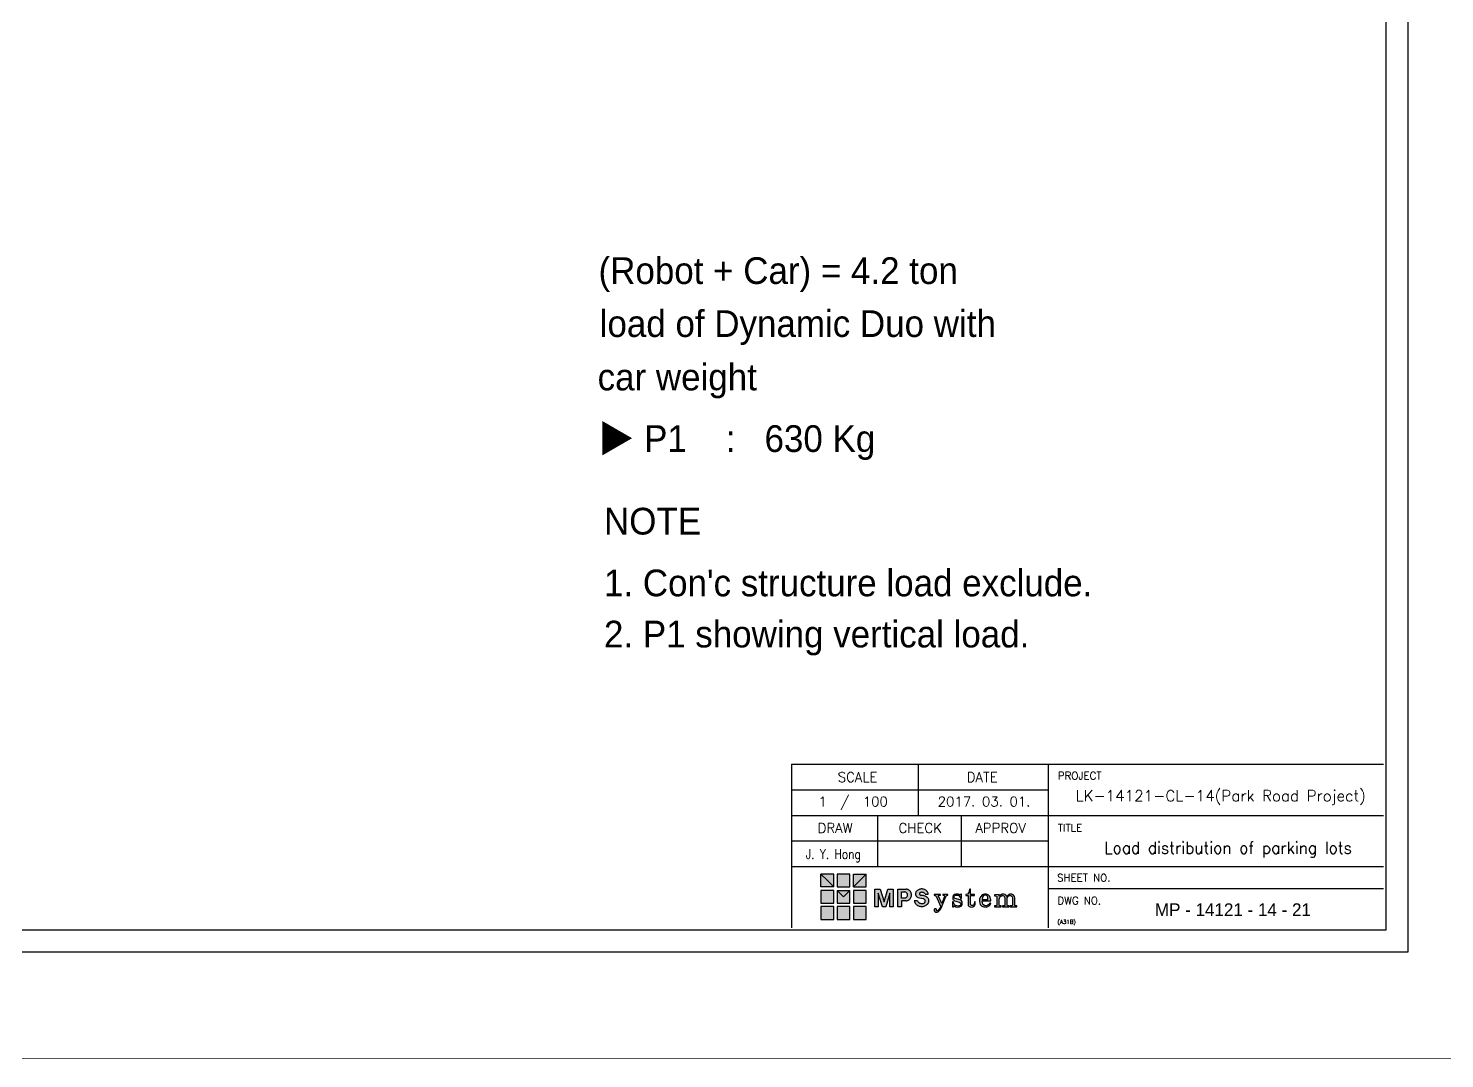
# Model space of a CAD drawing. Header units: millimetres. Extents: x -5 to 1510635, y -6 to 71285.
# Drawn here: x 1234752 to 1254796, y -5 to 14575 of the extents above; entities that cross this region are included whole.
import ezdxf
from ezdxf.enums import TextEntityAlignment as Align

# ---------------------------------------------------------------- set-up
doc = ezdxf.new("R2010")
doc.units = ezdxf.units.MM
doc.header["$LTSCALE"] = 1000
for name, color, linetype in [('MP-2', 42, 'Continuous'), ('MP-3', 3, 'Continuous'), ('MP-7', 7, 'Continuous'), ('TEXT', 3, 'Continuous')]:
    doc.layers.add(name, color=color, linetype=linetype)
doc.styles.add('GHG1', font='simplex.shx', dxfattribs={"bigfont": 'whgtxt.shx'})
doc.styles.add('GHM1', font='Gem1.shx', dxfattribs={"bigfont": 'Ghm1.shx'})
doc.styles.add('ROMANS', font='ROMANS.shx')
doc.styles.add('울릉도L', font='')
doc.styles.get('울릉도L').set_extended_font_data('HYwulM')

# ---------------------------------------------------------------- blocks, each defined once
blk = doc.blocks.new('MP LOGO')
h = blk.add_hatch(color=20)
h.paths.add_polyline_path([(9, 55), (0, 64), (0, 46), (18, 46)])
h.paths.add_polyline_path([(18, 41), (0, 41), (0, 23), (18, 23)])
h.paths.add_polyline_path([(32, 32), (23, 41), (23, 23), (41, 23), (41, 41)])
h.paths.add_polyline_path([(64, 23), (64, 41), (46, 41), (46, 23)])
h.paths.add_polyline_path([(64, 46), (64, 64), (55, 55), (46, 46)])
h.paths.add_polyline_path([(64, 18), (46, 18), (46, 0), (64, 0)])
h.paths.add_polyline_path([(0, 0), (18, 0), (18, 18), (0, 18)])
h = blk.add_hatch(color=131)
h.paths.add_polyline_path([(18, 64), (0, 64), (9, 55), (18, 46)])
h.paths.add_polyline_path([(41, 64), (23, 64), (23, 46), (41, 46)])
h.paths.add_polyline_path([(64, 64), (46, 64), (46, 46), (55, 55)])
h.paths.add_polyline_path([(41, 41), (23, 41), (32, 32)])
h.paths.add_polyline_path([(41, 18), (23, 18), (23, 0), (41, 0)])
at = {"color": 131}
for points in [[(9, 55), (18, 46), (18, 64), (0, 64)], [(23, 46), (41, 46), (41, 64), (23, 64)], [(55, 55), (46, 46), (46, 64), (64, 64)], [(23, 0), (41, 0), (41, 18), (23, 18)]]:
    blk.add_lwpolyline(points, close=True, dxfattribs=at)
at = {"color": 20}
for points in [[(9, 55), (18, 46), (0, 46), (0, 64)], [(55, 55), (46, 46), (64, 46), (64, 64)], [(0, 23), (18, 23), (18, 41), (0, 41)], [(32, 32), (23, 41), (23, 23), (41, 23), (41, 41)], [(46, 23), (64, 23), (64, 41), (46, 41)], [(0, 0), (18, 0), (18, 18), (0, 18)], [(46, 0), (64, 0), (64, 18), (46, 18)]]:
    blk.add_lwpolyline(points, close=True, dxfattribs=at)
at = {"color": 143}
blk.add_lwpolyline([(23, 41), (41, 41), (32, 32), (32, 32)], close=True, dxfattribs=at)
blk = doc.blocks.new('MP LOGO 02')
at = {"layer": 'MP-2'}
h = blk.add_hatch(color=256, dxfattribs=at)
h.paths.add_polyline_path([(8.38, 4.28), (7.62, 4.28), (7.62, 1.78), (8.09, 1.78), (8.09, 3.69), (8.69, 1.78), (9.16, 1.78), (9.76, 3.69), (9.76, 1.78), (10.23, 1.78), (10.23, 4.28), (9.47, 4.28), (8.92, 2.49)])
h.paths.add_polyline_path([(10.86, 1.78), (11.38, 1.78), (11.38, 2.62), (12, 2.62), (12.11, 2.63), (12.2, 2.65), (12.3, 2.68), (12.39, 2.73), (12.47, 2.78), (12.55, 2.85), (12.62, 2.92), (12.68, 3), (12.73, 3.09), (12.77, 3.18), (12.79, 3.28), (12.81, 3.38), (12.81, 3.48), (12.8, 3.58), (12.78, 3.68), (12.75, 3.77), (12.7, 3.86), (12.65, 3.95), (12.59, 4.02), (12.51, 4.09), (12.43, 4.15), (12.35, 4.2), (12.25, 4.24), (12.16, 4.27), (12.06, 4.28), (10.86, 4.28)])
h.paths.add_polyline_path([(11.38, 3.89), (11.85, 3.89), (11.92, 3.88), (11.99, 3.85), (12.05, 3.82), (12.1, 3.77), (12.15, 3.72), (12.19, 3.66), (12.22, 3.59), (12.23, 3.52), (12.24, 3.45), (12.23, 3.38), (12.22, 3.31), (12.19, 3.24), (12.15, 3.18), (12.1, 3.13), (12.05, 3.09), (11.99, 3.05), (11.92, 3.02), (11.85, 3.01), (11.38, 3.01)], flags=16)
h.paths.add_polyline_path([(14.02, 3.76), (14.1, 3.8), (14.18, 3.82), (14.26, 3.83), (14.34, 3.83), (14.42, 3.81), (14.5, 3.79), (14.57, 3.75), (14.64, 3.7), (14.7, 3.65), (14.75, 3.58), (15.19, 3.58), (15.16, 3.69), (15.11, 3.79), (15.06, 3.88), (14.99, 3.97), (14.91, 4.05), (14.83, 4.12), (14.74, 4.18), (14.64, 4.23), (14.53, 4.27), (14.42, 4.29), (14.31, 4.31), (14.2, 4.31), (14.09, 4.29), (13.99, 4.27), (13.88, 4.23), (13.78, 4.18), (13.69, 4.12), (13.6, 4.05), (13.53, 3.97), (13.48, 3.92), (13.44, 3.85), (13.41, 3.79), (13.39, 3.72), (13.37, 3.64), (13.37, 3.57), (13.39, 3.49), (13.41, 3.42), (13.44, 3.35), (13.48, 3.29), (13.52, 3.23), (13.58, 3.19), (13.64, 3.14), (13.71, 3.11), (14.46, 2.93), (14.55, 2.91), (14.65, 2.84), (14.72, 2.75), (14.75, 2.63), (14.74, 2.52), (14.7, 2.41), (14.62, 2.32), (14.54, 2.28), (14.46, 2.25), (14.37, 2.23), (14.29, 2.22), (14.2, 2.23), (14.11, 2.24), (14.03, 2.27), (13.95, 2.3), (13.88, 2.35), (13.81, 2.41), (13.75, 2.47), (13.7, 2.54), (13.66, 2.62), (13.19, 2.62), (13.23, 2.51), (13.28, 2.4), (13.34, 2.3), (13.41, 2.21), (13.49, 2.12), (13.58, 2.05), (13.68, 1.98), (13.78, 1.92), (13.89, 1.88), (14, 1.85), (14.12, 1.82), (14.24, 1.82), (14.35, 1.82), (14.47, 1.83), (14.58, 1.86), (14.69, 1.9), (14.8, 1.95), (14.9, 2.02), (14.99, 2.09), (15.08, 2.17), (15.15, 2.26), (15.22, 2.36), (15.25, 2.43), (15.27, 2.51), (15.28, 2.59), (15.27, 2.67), (15.26, 2.75), (15.24, 2.83), (15.21, 2.9), (15.17, 2.97), (15.12, 3.04), (15.06, 3.1), (15, 3.14), (14.93, 3.19), (14.85, 3.22), (14.74, 3.27), (14.62, 3.32), (14.5, 3.36), (14.38, 3.38), (14.26, 3.4), (14.18, 3.41), (14.1, 3.42), (14.03, 3.46), (13.95, 3.52), (13.92, 3.59), (13.92, 3.67), (13.97, 3.74)])
h.paths.add_polyline_path([(16.65, 3.29), (16.65, 3.36), (16.7, 3.4), (16.91, 3.4), (16.91, 3.52), (16.03, 3.52), (16.03, 3.4), (16.16, 3.38), (16.3, 3.3), (16.93, 1.85), (16.89, 1.71), (16.73, 1.44), (16.6, 1.28), (16.47, 1.2), (16.35, 1.21), (16.37, 1.41), (16.29, 1.51), (16.13, 1.51), (16.01, 1.42), (16, 1.21), (16.09, 1.09), (16.24, 1.03), (16.44, 1.03), (16.57, 1.08), (16.76, 1.23), (16.94, 1.49), (17.11, 1.82), (17.68, 3.25), (17.79, 3.36), (17.97, 3.4), (17.97, 3.52), (17.23, 3.52), (17.23, 3.4), (17.45, 3.37), (17.5, 3.31), (17.5, 3.25), (17.12, 2.26), (17.06, 2.32)])
h.paths.add_polyline_path([(18.99, 2.94), (18.89, 3.01), (18.85, 3.09), (18.85, 3.24), (18.89, 3.31), (19, 3.41), (19.08, 3.43), (19.38, 3.42), (19.5, 3.36), (19.62, 3.25), (19.78, 2.94), (19.88, 2.94), (19.88, 3.56), (19.78, 3.56), (19.67, 3.43), (19.44, 3.56), (19.1, 3.58), (18.85, 3.5), (18.72, 3.36), (18.64, 3.14), (18.64, 2.97), (18.68, 2.83), (18.73, 2.74), (18.89, 2.62), (19.56, 2.45), (19.67, 2.4), (19.78, 2.28), (19.78, 2.09), (19.71, 1.98), (19.56, 1.9), (19.44, 1.87), (19.21, 1.9), (19.03, 1.98), (18.9, 2.11), (18.81, 2.28), (18.76, 2.47), (18.62, 2.47), (18.62, 1.76), (18.76, 1.76), (18.84, 1.9), (19.1, 1.77), (19.25, 1.73), (19.62, 1.76), (19.82, 1.86), (19.96, 2.04), (20, 2.17), (20, 2.42), (19.95, 2.57), (19.82, 2.7), (19.7, 2.78)])
h.paths.add_polyline_path([(21.18, 3.36), (21.73, 3.36), (21.73, 3.52), (21.18, 3.52), (21.18, 4.28), (21.03, 4.28), (20.99, 4.03), (20.92, 3.79), (20.74, 3.58), (20.52, 3.52), (20.52, 3.36), (20.82, 3.36), (20.82, 2.06), (20.85, 1.96), (20.96, 1.83), (21.09, 1.76), (21.39, 1.73), (21.58, 1.81), (21.71, 1.92), (21.81, 2.13), (21.84, 2.47), (21.71, 2.47), (21.68, 2.21), (21.56, 2), (21.45, 1.95), (21.32, 1.95), (21.2, 2.03), (21.18, 2.09)])
h.paths.add_polyline_path([(24.02, 2.64), (24.02, 2.75), (23.92, 3.15), (23.84, 3.29), (23.71, 3.43), (23.43, 3.57), (23.15, 3.58), (22.95, 3.53), (22.81, 3.46), (22.57, 3.2), (22.44, 2.85), (22.43, 2.49), (22.47, 2.31), (22.55, 2.12), (22.76, 1.88), (23.06, 1.75), (23.41, 1.73), (23.63, 1.81), (23.8, 1.93), (23.92, 2.07), (24.02, 2.27), (23.89, 2.31), (23.77, 2.12), (23.63, 2), (23.53, 1.95), (23.43, 1.92), (23.17, 1.93), (23, 2.03), (22.91, 2.14), (22.84, 2.34), (22.81, 2.64)])
h.paths.add_polyline_path([(22.81, 2.79), (22.85, 3.07), (22.92, 3.25), (23.02, 3.37), (23.16, 3.43), (23.35, 3.43), (23.45, 3.4), (23.53, 3.32), (23.62, 3.12), (23.62, 2.8)], flags=16)
h.paths.add_polyline_path([(25.23, 2.86), (25.26, 3.01), (25.34, 3.2), (25.43, 3.29), (25.57, 3.36), (25.75, 3.36), (25.86, 3.31), (25.94, 3.22), (26, 3.06), (26, 1.98), (25.94, 1.92), (25.68, 1.92), (25.68, 1.78), (26.61, 1.78), (26.61, 1.92), (26.38, 1.92), (26.33, 2), (26.33, 2.89), (26.37, 3.06), (26.43, 3.19), (26.51, 3.27), (26.68, 3.36), (26.86, 3.36), (26.97, 3.3), (27.04, 3.17), (27.08, 3), (27.08, 2.01), (27.02, 1.92), (26.77, 1.92), (26.77, 1.78), (27.7, 1.78), (27.7, 1.92), (27.46, 1.92), (27.41, 1.98), (27.41, 3.06), (27.38, 3.24), (27.22, 3.47), (27.02, 3.57), (26.74, 3.57), (26.47, 3.43), (26.35, 3.3), (26.33, 3.25), (26.29, 3.22), (26.22, 3.36), (26.05, 3.52), (25.86, 3.58), (25.7, 3.58), (25.57, 3.55), (25.42, 3.46), (25.32, 3.37), (25.26, 3.26), (25.23, 3.26), (25.23, 3.52), (24.56, 3.48), (24.56, 3.32), (24.85, 3.32), (24.9, 3.25), (24.9, 2), (24.83, 1.92), (24.57, 1.92), (24.57, 1.78), (24.9, 1.78), (25.52, 1.78), (25.52, 1.92), (25.28, 1.92), (25.23, 2)])
for points in [[(8.09, 1.78), (7.62, 1.78), (7.62, 4.28), (8.38, 4.28), (8.92, 2.49), (9.47, 4.28), (10.23, 4.28), (10.23, 1.78), (9.76, 1.78), (9.76, 3.69), (9.16, 1.78), (8.69, 1.78), (8.09, 3.69), (8.09, 1.78)], [(21.03, 4.28), (20.99, 4.03), (20.92, 3.79), (20.74, 3.58), (20.52, 3.52), (20.52, 3.36), (20.82, 3.36), (20.82, 2.06), (20.85, 1.96), (20.96, 1.83), (21.09, 1.76), (21.39, 1.73), (21.58, 1.81), (21.71, 1.92), (21.81, 2.13), (21.84, 2.47), (21.71, 2.47), (21.68, 2.21), (21.56, 2), (21.45, 1.95), (21.32, 1.95), (21.2, 2.03), (21.18, 2.09), (21.18, 3.36), (21.73, 3.36), (21.73, 3.52), (21.18, 3.52), (21.18, 4.28), (21.03, 4.28)], [(16.03, 3.52), (16.03, 3.4), (16.16, 3.38), (16.3, 3.3), (16.93, 1.85), (16.89, 1.71), (16.73, 1.44), (16.6, 1.28), (16.47, 1.2), (16.35, 1.21), (16.37, 1.41), (16.29, 1.51), (16.13, 1.51), (16.01, 1.42), (16, 1.21), (16.09, 1.09), (16.24, 1.03), (16.44, 1.03), (16.57, 1.08), (16.76, 1.23), (16.94, 1.49), (17.11, 1.82), (17.68, 3.25), (17.79, 3.36), (17.97, 3.4), (17.97, 3.52), (17.23, 3.52), (17.23, 3.4), (17.45, 3.37), (17.5, 3.31), (17.5, 3.25), (17.12, 2.26), (17.06, 2.32), (16.65, 3.29), (16.65, 3.36), (16.7, 3.4), (16.91, 3.4), (16.91, 3.52), (16.03, 3.52)], [(19.1, 3.58), (18.85, 3.5), (18.72, 3.36), (18.64, 3.14), (18.64, 2.97), (18.68, 2.83), (18.73, 2.74), (18.89, 2.62), (19.56, 2.45), (19.67, 2.4), (19.78, 2.28), (19.78, 2.09), (19.71, 1.98), (19.56, 1.9), (19.44, 1.87), (19.21, 1.9), (19.03, 1.98), (18.9, 2.11), (18.81, 2.28), (18.76, 2.47), (18.62, 2.47), (18.62, 1.76), (18.76, 1.76), (18.84, 1.9), (19.1, 1.77), (19.25, 1.73), (19.62, 1.76), (19.82, 1.86), (19.96, 2.04), (20, 2.17), (20, 2.42), (19.95, 2.57), (19.82, 2.7), (19.7, 2.78), (18.99, 2.94), (18.89, 3.01), (18.85, 3.09), (18.85, 3.24), (18.89, 3.31), (19, 3.41), (19.08, 3.43), (19.38, 3.42), (19.5, 3.36), (19.62, 3.25), (19.78, 2.94), (19.88, 2.94), (19.88, 3.56), (19.78, 3.56), (19.69, 3.45), (19.65, 3.45), (19.44, 3.56), (19.1, 3.58)], [(23.15, 3.58), (22.95, 3.53), (22.81, 3.46), (22.57, 3.2), (22.44, 2.85), (22.43, 2.49), (22.47, 2.31), (22.55, 2.12), (22.76, 1.88), (23.06, 1.75), (23.41, 1.73), (23.63, 1.81), (23.8, 1.93), (23.92, 2.07), (24.02, 2.27), (23.89, 2.31), (23.77, 2.12), (23.63, 2), (23.53, 1.95), (23.43, 1.92), (23.17, 1.93), (23, 2.03), (22.91, 2.14), (22.84, 2.34), (22.81, 2.64), (24.02, 2.64), (24.02, 2.75), (23.92, 3.15), (23.84, 3.29), (23.71, 3.43), (23.43, 3.57), (23.15, 3.58)], [(23.16, 3.43), (23.02, 3.37), (22.92, 3.25), (22.85, 3.07), (22.81, 2.79), (23.62, 2.8), (23.62, 3.12), (23.53, 3.32), (23.45, 3.4), (23.35, 3.43), (23.16, 3.43)], [(25.7, 3.58), (25.57, 3.55), (25.42, 3.46), (25.32, 3.37), (25.26, 3.26), (25.23, 3.26), (25.23, 3.52), (24.56, 3.48), (24.56, 3.32), (24.85, 3.32), (24.9, 3.25), (24.9, 2), (24.83, 1.92), (24.57, 1.92), (24.57, 1.78), (24.9, 1.78), (25.52, 1.78), (25.52, 1.92), (25.28, 1.92), (25.23, 2), (25.23, 2.86), (25.26, 3.01), (25.34, 3.2), (25.43, 3.29), (25.57, 3.36), (25.75, 3.36), (25.86, 3.31), (25.94, 3.22), (26, 3.06), (26, 1.98), (25.94, 1.92), (25.68, 1.92), (25.68, 1.78), (26.61, 1.78), (26.61, 1.92), (26.38, 1.92), (26.33, 2), (26.33, 2.89), (26.37, 3.06), (26.43, 3.19), (26.51, 3.27), (26.68, 3.36), (26.86, 3.36), (26.97, 3.3), (27.04, 3.17), (27.08, 3), (27.08, 2.01), (27.02, 1.92), (26.77, 1.92), (26.77, 1.78), (27.7, 1.78), (27.7, 1.92), (27.46, 1.92), (27.41, 1.98), (27.41, 3.06), (27.38, 3.24), (27.22, 3.47), (27.02, 3.57), (26.74, 3.57), (26.47, 3.43), (26.35, 3.3), (26.33, 3.25), (26.29, 3.22), (26.22, 3.36), (26.05, 3.52), (25.86, 3.58), (25.7, 3.58)]]:
    blk.add_lwpolyline(points, close=True, dxfattribs=at)
for points in [[(12, 2.62), (11.38, 2.62), (11.38, 1.78), (10.86, 1.78), (10.86, 4.28), (12.06, 4.28)], [(12, 2.62), (12.11, 2.63), (12.2, 2.65), (12.3, 2.68), (12.39, 2.73), (12.47, 2.78), (12.55, 2.85), (12.62, 2.92), (12.68, 3), (12.73, 3.09), (12.77, 3.18), (12.79, 3.28), (12.81, 3.38), (12.81, 3.48), (12.8, 3.58), (12.78, 3.68), (12.75, 3.77), (12.7, 3.86), (12.65, 3.95), (12.59, 4.02), (12.51, 4.09), (12.43, 4.15), (12.35, 4.2), (12.25, 4.24), (12.16, 4.27), (12.06, 4.28)], [(14.75, 3.58), (15.19, 3.58), (15.16, 3.69), (15.11, 3.79), (15.06, 3.88), (14.99, 3.97), (14.91, 4.05), (14.83, 4.12), (14.74, 4.18), (14.64, 4.23), (14.53, 4.27), (14.42, 4.29), (14.31, 4.31), (14.2, 4.31), (14.09, 4.29), (13.99, 4.27), (13.88, 4.23), (13.78, 4.18), (13.69, 4.12), (13.6, 4.05), (13.53, 3.97), (13.48, 3.92), (13.44, 3.85), (13.41, 3.79), (13.39, 3.72), (13.37, 3.64), (13.37, 3.57), (13.39, 3.49), (13.41, 3.42), (13.44, 3.35), (13.48, 3.29), (13.52, 3.23), (13.58, 3.19), (13.64, 3.14), (13.71, 3.11), (14.46, 2.93)], [(11.85, 3.01), (11.38, 3.01), (11.38, 3.89), (11.85, 3.89)], [(11.85, 3.01), (11.92, 3.02), (11.99, 3.05), (12.05, 3.09), (12.1, 3.13), (12.15, 3.18), (12.19, 3.24), (12.22, 3.31), (12.23, 3.38), (12.24, 3.45), (12.23, 3.52), (12.22, 3.59), (12.19, 3.66), (12.15, 3.72), (12.1, 3.77), (12.05, 3.82), (11.99, 3.85), (11.92, 3.88), (11.85, 3.89)], [(13.66, 2.62), (13.19, 2.62), (13.23, 2.51), (13.28, 2.4), (13.34, 2.3), (13.41, 2.21), (13.49, 2.12), (13.58, 2.05), (13.68, 1.98), (13.78, 1.92), (13.89, 1.88), (14, 1.85), (14.12, 1.82), (14.24, 1.82), (14.35, 1.82), (14.47, 1.83), (14.58, 1.86), (14.69, 1.9), (14.8, 1.95), (14.9, 2.02), (14.99, 2.09), (15.08, 2.17), (15.15, 2.26), (15.22, 2.36), (15.25, 2.43), (15.27, 2.51), (15.28, 2.59), (15.27, 2.67), (15.26, 2.75), (15.24, 2.83), (15.21, 2.9), (15.17, 2.97), (15.12, 3.04), (15.06, 3.1), (15, 3.14), (14.93, 3.19), (14.85, 3.22), (14.74, 3.27), (14.62, 3.32), (14.5, 3.36), (14.38, 3.38), (14.26, 3.4)], [(13.66, 2.62), (13.7, 2.54), (13.75, 2.47), (13.81, 2.41), (13.88, 2.35), (13.95, 2.3), (14.03, 2.27), (14.11, 2.24), (14.2, 2.23), (14.29, 2.22), (14.37, 2.23), (14.46, 2.25), (14.54, 2.28)], [(14.02, 3.76), (13.99, 3.75), (13.96, 3.72), (13.93, 3.69), (13.92, 3.65), (13.92, 3.61), (13.93, 3.57), (13.94, 3.53), (13.97, 3.5)], [(13.97, 3.5), (14.03, 3.46), (14.1, 3.42), (14.18, 3.41), (14.26, 3.4)], [(14.75, 3.58), (14.7, 3.65), (14.64, 3.7), (14.57, 3.75), (14.5, 3.79), (14.42, 3.81), (14.34, 3.83), (14.26, 3.83), (14.18, 3.82), (14.1, 3.8), (14.02, 3.76)], [(14.54, 2.28), (14.59, 2.31), (14.64, 2.34), (14.68, 2.39), (14.71, 2.44), (14.73, 2.49), (14.75, 2.55), (14.75, 2.61), (14.74, 2.66), (14.73, 2.72), (14.7, 2.77), (14.66, 2.82), (14.62, 2.86), (14.57, 2.89), (14.52, 2.92), (14.46, 2.93)]]:
    blk.add_lwpolyline(points, dxfattribs=at)
at = {"color": 40, "xscale": 0.1000000000000227, "yscale": 0.1000000000000227, "zscale": 0.1000000000000227}
blk.add_blockref('MP LOGO', (0, 0), dxfattribs=at)

msp = doc.modelspace()

# ---------------------------------------------------------------- linework, layer by layer
at = {"layer": 'MP-2'}
for p, q in [((1245553.108, 4163.274), (1245553.108, 1846.465)), ((1245553.108, 4163.274), (1253928.535, 4163.274)), ((1247346.063, 4163.274), (1247346.063, 3438.296)), ((1249185.064, 4163.274), (1249185.064, 1846.465)), ((1245553.108, 3800.785), (1249185.064, 3800.785)), ((1245553.108, 3438.296), (1253928.535, 3438.296)), ((1246769.199, 3438.296), (1246769.199, 2713.319)), ((1247954.108, 3438.296), (1247954.108, 2713.319)), ((1245553.108, 3075.808), (1249185.064, 3075.808)), ((1245553.108, 2713.319), (1253928.535, 2713.319)), ((1249185.064, 2402.47), (1253928.535, 2402.47))]:
    msp.add_line(p, q, dxfattribs=at)
at = {"layer": 'MP-2', "const_width": 10}
msp.add_lwpolyline([(1213800, 0), (1213800, 29700), (1255800, 29700), (1255800, 0)], close=True, dxfattribs=at)
at = {"layer": 'MP-7'}
for points in [[(1215325, 28200), (1254275, 28200), (1254275, 1500), (1215325, 1500)], [(1253963.182, 1811.818), (1215636.818, 1811.818), (1215636.818, 27888.182), (1253963.182, 27888.182)]]:
    msp.add_lwpolyline(points, close=True, dxfattribs=at)

# ---------------------------------------------------------------- block references
at = {"layer": 'MP-3', "xscale": 100, "yscale": 100, "zscale": 100}
msp.add_blockref('MP LOGO 02', (1245969.395, 1966.608), dxfattribs=at)

# ---------------------------------------------------------------- texts
at = {"layer": 'MP-2'}
for s, height, style, p in [('LK-14121-CL-14(Park Road Project)', 156.44444, 'GHG1', (1251625.384, 3637.046)), ('1  /  100', 137.8788, 'ROMANS', (1246424.604, 3564.345)), ('2017. 03. 01.', 137.87879, 'ROMANS', (1248277.121, 3564.345)), ('MP - 14121 - 14 - 21', 180, 'GHM1', (1251798.875, 2013.052))]:
    msp.add_text(s, height=height, rotation=0.0000004, dxfattribs=dict(at, style=style)).set_placement(p, align=Align.CENTER)
at = {"layer": 'MP-2', "style": 'GHG1', "width": 0.95}
msp.add_text('Load distribution of parking lots', height=168, rotation=0.0000004, dxfattribs=at).set_placement((1253481.779, 2895.646), align=Align.RIGHT)
at = {"layer": 'MP-2', "style": 'ROMANS', "width": 0.8}
msp.add_text('J. Y. Hong', height=137.8788, rotation=0.0000004, dxfattribs=at).set_placement((1246144.629, 2822.153), align=Align.CENTER)
at = {"layer": 'MP-2', "style": 'ROMANS'}
msp.add_text('(A31B)', height=56.5657, rotation=0.0000004, dxfattribs=at).set_placement((1249315.951, 1902.885))
at = {"layer": 'MP-3', "style": 'ROMANS'}
for s, p in [('SCALE', (1246487.297, 3909.987)), ('DATE', (1248250.883, 3909.987)), ('DRAW', (1246170.274, 3190.154)), ('CHECK', (1247373.876, 3190.154)), ('APPROV', (1248510.688, 3190.154))]:
    msp.add_text(s, height=137.8788, rotation=0.0000004, dxfattribs=at).set_placement(p, align=Align.CENTER)
for s, p in [('PROJECT', (1249321.143, 3946.403)), ('TITLE', (1249321.143, 3208.327)), ('SHEET NO.', (1249310.535, 2502.174)), ('DWG NO.', (1249315.951, 2178.355))]:
    msp.add_text(s, height=106.0606, rotation=0.0000004, dxfattribs=at).set_placement(p)
at = {"layer": 'TEXT', "color": 0, "style": '울릉도L'}
for s, p in [('(Robot + Car) = 4.2 ton', (1242821.482, 10957.336)), (' load of Dynamic Duo with', (1242700.444, 10207.554)), (' car weight', (1242671.226, 9451.635)), ('▶ P1    :   630 Kg', (1242813.63, 8580.316)), ('NOTE', (1242898.633, 7412.005)), ("1. Con'c structure load exclude.", (1242898.633, 6537.773)), ('2. P1 showing vertical load.', (1242898.633, 5814.398))]:
    msp.add_text(s, height=378, dxfattribs=at).set_placement(p)

doc.saveas('drawing.dxf')
